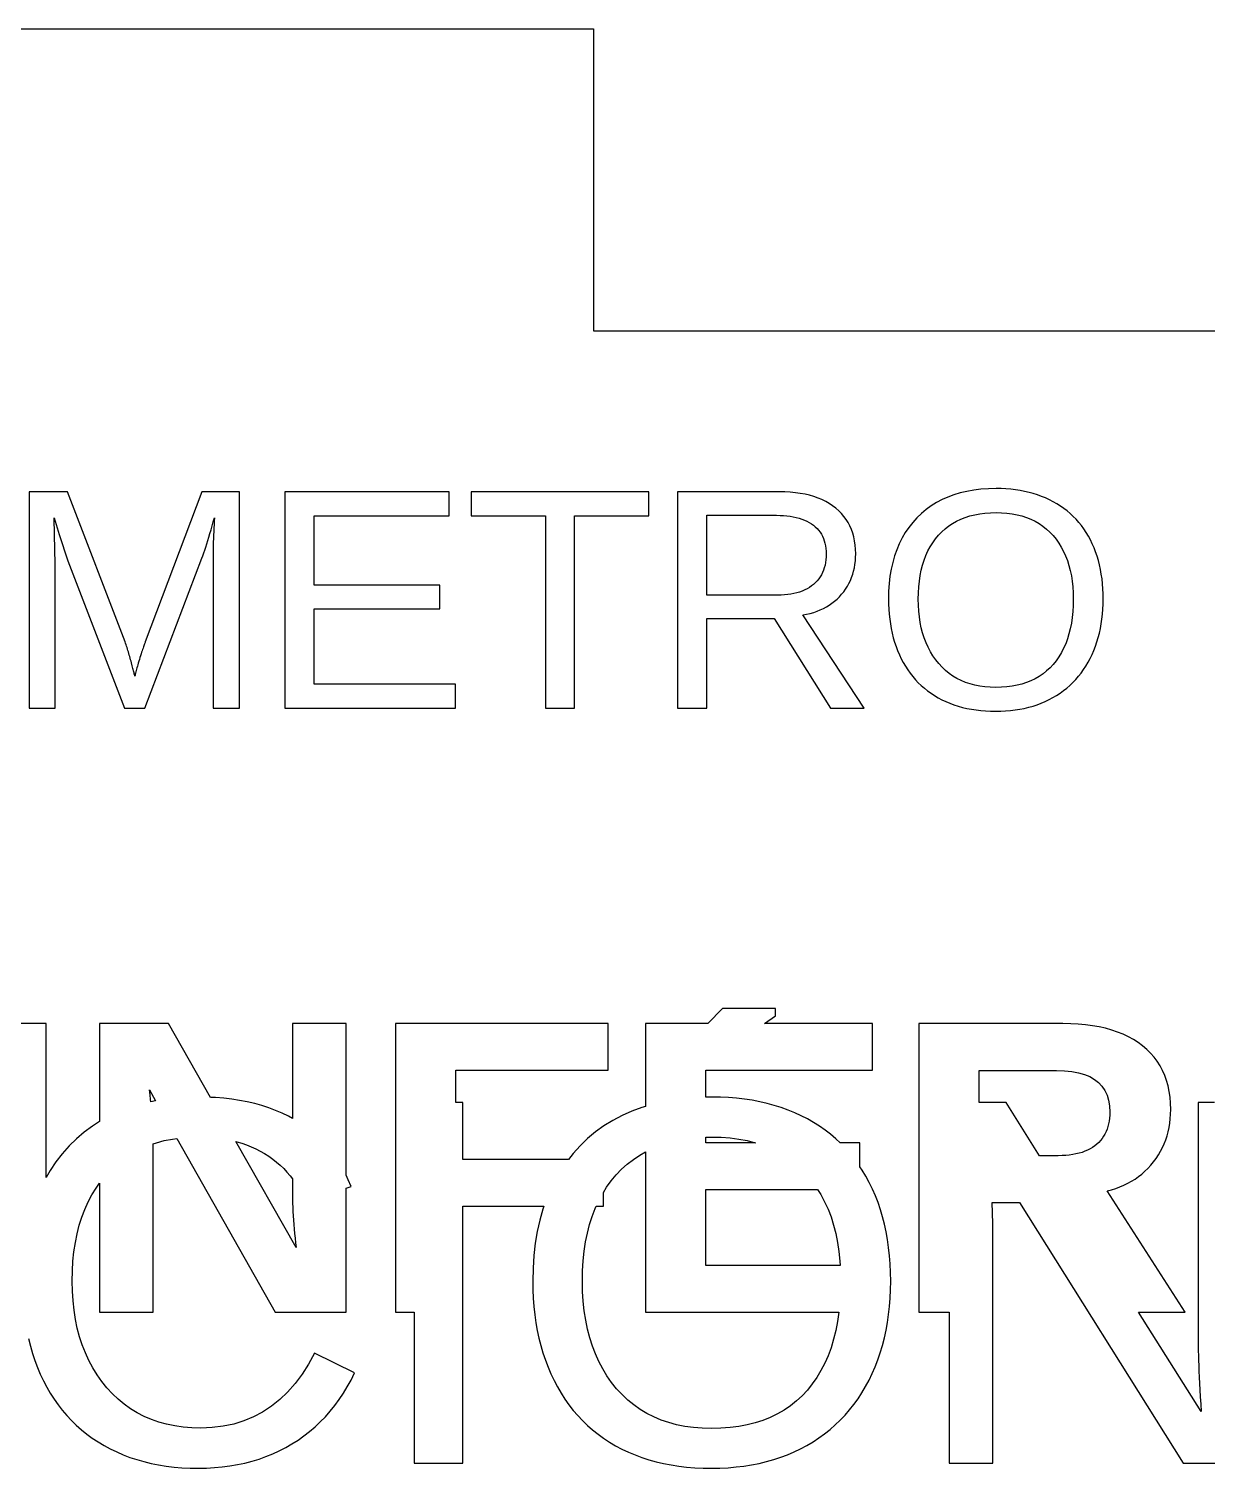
# Model space of a CAD drawing. Header units: metres. Extents: x -140 to 140, y -90 to 90.
# Drawn here: x 62.52 to 78.13, y -70.07 to -51 of the extents above; entities that cross this region are included whole.
import ezdxf

# ---------------------------------------------------------------- set-up
doc = ezdxf.new("R2010")
doc.units = ezdxf.units.M

msp = doc.modelspace()

# ---------------------------------------------------------------- linework, layer by layer
for p, q in [((41, -51), (70, -51)), ((70, -51), (70, -55)), ((70, -55), (80, -55)), ((63.0364, -57.1336), (62.5258, -57.1336)), ((62.5258, -57.1336), (62.5258, -60)), ((63.7993, -59.1212), (63.0364, -57.1336)), ((64.8145, -57.1336), (64.0659, -59.1212)), ((65.3129, -57.1336), (64.8145, -57.1336)), ((65.3129, -60), (65.3129, -57.1336)), ((68.0901, -57.1336), (65.9154, -57.1336)), ((65.9154, -57.1336), (65.9154, -60)), ((68.0901, -57.4509), (68.0901, -57.1336)), ((70.737, -57.1336), (68.3811, -57.1336)), ((68.3811, -57.1336), (68.3811, -57.4509)), ((70.737, -57.4509), (70.737, -57.1336)), ((72.4637, -57.1336), (71.1149, -57.1336)), ((71.1149, -57.1336), (71.1149, -60)), ((72.5368, -57.1349), (72.4637, -57.1336)), ((72.6074, -57.1387), (72.5368, -57.1349)), ((72.6754, -57.1451), (72.6074, -57.1387)), ((72.7407, -57.1541), (72.6754, -57.1451)), ((72.8035, -57.1656), (72.7407, -57.1541)), ((72.8636, -57.1797), (72.8035, -57.1656)), ((72.9211, -57.1964), (72.8636, -57.1797)), ((72.976, -57.2156), (72.9211, -57.1964)), ((74.6955, -57.2032), (74.6184, -57.2376)), ((74.7761, -57.1734), (74.6955, -57.2032)), ((74.8602, -57.1482), (74.7761, -57.1734)), ((74.9478, -57.1275), (74.8602, -57.1482)), ((75.0389, -57.1115), (74.9478, -57.1275)), ((75.1334, -57.1), (75.0389, -57.1115)), ((75.2315, -57.0931), (75.1334, -57.1)), ((75.333, -57.0909), (75.2315, -57.0931)), ((75.3996, -57.0919), (75.333, -57.0909)), ((75.4648, -57.095), (75.3996, -57.0919)), ((75.5287, -57.1001), (75.4648, -57.095)), ((75.5912, -57.1073), (75.5287, -57.1001)), ((75.6523, -57.1166), (75.5912, -57.1073)), ((75.712, -57.1279), (75.6523, -57.1166)), ((75.7704, -57.1413), (75.712, -57.1279)), ((75.8274, -57.1567), (75.7704, -57.1413)), ((75.883, -57.1742), (75.8274, -57.1567)), ((75.9373, -57.1938), (75.883, -57.1742)), ((75.9902, -57.2154), (75.9373, -57.1938)), ((73.0283, -57.2374), (72.976, -57.2156)), ((73.0779, -57.2618), (73.0283, -57.2374)), ((73.125, -57.2887), (73.0779, -57.2618)), ((73.1694, -57.3182), (73.125, -57.2887)), ((73.2113, -57.3502), (73.1694, -57.3182)), ((73.2503, -57.3846), (73.2113, -57.3502)), ((73.2861, -57.4209), (73.2503, -57.3846)), ((74.4081, -57.3683), (74.3449, -57.4211)), ((74.4747, -57.3202), (74.4081, -57.3683)), ((74.5448, -57.2766), (74.4747, -57.3202)), ((74.6184, -57.2376), (74.5448, -57.2766)), ((76.0417, -57.2391), (75.9902, -57.2154)), ((76.0918, -57.2648), (76.0417, -57.2391)), ((76.1404, -57.2925), (76.0918, -57.2648)), ((76.1871, -57.322), (76.1404, -57.2925)), ((76.2321, -57.3535), (76.1871, -57.322)), ((76.2753, -57.3867), (76.2321, -57.3535)), ((76.3167, -57.4219), (76.2753, -57.3867)), ((62.8635, -57.7032), (62.8574, -57.4774)), ((62.8574, -57.4774), (62.9246, -57.7012)), ((64.9511, -57.5857), (64.9661, -57.5325)), ((64.9661, -57.5325), (64.9813, -57.4774)), ((64.9761, -57.5681), (64.9738, -57.6139)), ((64.9786, -57.5226), (64.9761, -57.5681)), ((64.9813, -57.4774), (64.9786, -57.5226)), ((66.3039, -58.3705), (66.3039, -57.4509)), ((66.3039, -57.4509), (68.0901, -57.4509)), ((68.3811, -57.4509), (69.3658, -57.4509)), ((69.3658, -57.4509), (69.3658, -60)), ((69.7523, -57.4509), (70.737, -57.4509)), ((69.7523, -60), (69.7523, -57.4509)), ((71.5034, -58.5027), (71.5034, -57.4448)), ((71.5034, -57.4448), (72.425, -57.4448)), ((72.425, -57.4448), (72.4733, -57.4456)), ((72.4733, -57.4456), (72.5197, -57.4479)), ((72.5197, -57.4479), (72.5645, -57.4518)), ((72.5645, -57.4518), (72.6074, -57.4572)), ((72.6074, -57.4572), (72.6486, -57.4642)), ((72.6486, -57.4642), (72.688, -57.4728)), ((72.688, -57.4728), (72.7256, -57.4829)), ((72.7256, -57.4829), (72.7615, -57.4945)), ((72.7615, -57.4945), (72.7956, -57.5077)), ((72.7956, -57.5077), (72.8279, -57.5225)), ((72.8279, -57.5225), (72.8585, -57.5388)), ((72.8585, -57.5388), (72.8872, -57.5566)), ((72.8872, -57.5566), (72.9143, -57.576)), ((72.9143, -57.576), (72.9394, -57.5969)), ((73.3188, -57.4593), (73.2861, -57.4209)), ((73.3485, -57.4996), (73.3188, -57.4593)), ((73.375, -57.542), (73.3485, -57.4996)), ((73.3984, -57.5864), (73.375, -57.542)), ((74.2296, -57.5398), (74.1784, -57.6048)), ((74.2853, -57.4784), (74.2296, -57.5398)), ((74.3449, -57.4211), (74.2853, -57.4784)), ((74.708, -57.5864), (74.7586, -57.5525)), ((74.7586, -57.5525), (74.8118, -57.5222)), ((74.8118, -57.5222), (74.8677, -57.4955)), ((74.8677, -57.4955), (74.9262, -57.4724)), ((74.9262, -57.4724), (74.9874, -57.4528)), ((74.9874, -57.4528), (75.0512, -57.4367)), ((75.0512, -57.4367), (75.1177, -57.4243)), ((75.1177, -57.4243), (75.1868, -57.4153)), ((75.1868, -57.4153), (75.2586, -57.41)), ((75.2586, -57.41), (75.333, -57.4082)), ((75.333, -57.4082), (75.4068, -57.41)), ((75.4068, -57.41), (75.478, -57.4154)), ((75.478, -57.4154), (75.5466, -57.4245)), ((75.5466, -57.4245), (75.6126, -57.4371)), ((75.6126, -57.4371), (75.6759, -57.4534)), ((75.6759, -57.4534), (75.7367, -57.4732)), ((75.7367, -57.4732), (75.7948, -57.4967)), ((75.7948, -57.4967), (75.8503, -57.5238)), ((75.8503, -57.5238), (75.9033, -57.5545)), ((75.9033, -57.5545), (75.9536, -57.5888)), ((76.3562, -57.4589), (76.3167, -57.4219)), ((76.394, -57.4978), (76.3562, -57.4589)), ((76.43, -57.5386), (76.394, -57.4978)), ((76.4642, -57.5812), (76.43, -57.5386)), ((76.4966, -57.6257), (76.4642, -57.5812)), ((62.8717, -58.0877), (62.8635, -57.7032)), ((62.9246, -57.7012), (63.0385, -58.047)), ((64.8936, -57.7797), (64.9076, -57.734)), ((64.9076, -57.734), (64.9219, -57.6864)), ((64.9219, -57.6864), (64.9364, -57.637)), ((64.9364, -57.637), (64.9511, -57.5857)), ((64.9683, -57.753), (64.9669, -57.7999)), ((64.9699, -57.7063), (64.9683, -57.753)), ((64.9718, -57.66), (64.9699, -57.7063)), ((64.9738, -57.6139), (64.9718, -57.66)), ((72.9394, -57.5969), (72.9625, -57.6192)), ((72.9625, -57.6192), (72.9836, -57.6429)), ((72.9836, -57.6429), (73.0027, -57.6681)), ((73.0027, -57.6681), (73.0198, -57.6946)), ((73.0198, -57.6946), (73.0349, -57.7225)), ((73.0349, -57.7225), (73.048, -57.7519)), ((73.048, -57.7519), (73.059, -57.7826)), ((73.4186, -57.6328), (73.3984, -57.5864)), ((73.4358, -57.6812), (73.4186, -57.6328)), ((73.4498, -57.7316), (73.4358, -57.6812)), ((73.4607, -57.7841), (73.4498, -57.7316)), ((74.0893, -57.7453), (74.0515, -57.8209)), ((74.1316, -57.6733), (74.0893, -57.7453)), ((74.1784, -57.6048), (74.1316, -57.6733)), ((74.4958, -57.8077), (74.5324, -57.757)), ((74.5324, -57.757), (74.5721, -57.7093)), ((74.5721, -57.7093), (74.6148, -57.6648)), ((74.6148, -57.6648), (74.66, -57.6238)), ((74.66, -57.6238), (74.708, -57.5864)), ((75.9536, -57.5888), (76.0012, -57.6267)), ((76.0012, -57.6267), (76.0463, -57.6682)), ((76.0463, -57.6682), (76.0888, -57.7134)), ((76.0888, -57.7134), (76.1283, -57.7617)), ((76.1283, -57.7617), (76.1647, -57.8127)), ((76.5273, -57.672), (76.4966, -57.6257)), ((76.5561, -57.7203), (76.5273, -57.672)), ((76.5831, -57.7704), (76.5561, -57.7203)), ((76.6082, -57.8221), (76.5831, -57.7704)), ((64.8272, -57.98), (64.84, -57.9437)), ((64.84, -57.9437), (64.853, -57.9055)), ((64.853, -57.9055), (64.8663, -57.8655)), ((64.8663, -57.8655), (64.8799, -57.8235)), ((64.8799, -57.8235), (64.8936, -57.7797)), ((64.964, -57.9425), (64.9634, -57.9906)), ((64.9647, -57.8947), (64.964, -57.9425)), ((64.9657, -57.8472), (64.9647, -57.8947)), ((64.9669, -57.7999), (64.9657, -57.8472)), ((73.059, -57.7826), (73.0681, -57.8148)), ((73.0681, -57.8148), (73.0751, -57.8483)), ((73.0751, -57.8483), (73.0801, -57.8833)), ((73.0801, -57.8833), (73.0831, -57.9197)), ((73.0831, -57.9197), (73.0842, -57.9575)), ((73.0842, -57.9575), (73.0832, -57.9966)), ((73.4685, -57.8385), (73.4607, -57.7841)), ((73.4732, -57.895), (73.4685, -57.8385)), ((73.4747, -57.9534), (73.4732, -57.895)), ((73.4736, -58.002), (73.4747, -57.9534)), ((74.0181, -57.9001), (73.9891, -57.9828)), ((74.0515, -57.8209), (74.0181, -57.9001)), ((74.4053, -57.9767), (74.4323, -57.9175)), ((74.4323, -57.9175), (74.4625, -57.8611)), ((74.4625, -57.8611), (74.4958, -57.8077)), ((76.1647, -57.8127), (76.198, -57.8665)), ((76.198, -57.8665), (76.2281, -57.9229)), ((76.2281, -57.9229), (76.255, -57.9821)), ((76.6314, -57.8752), (76.6082, -57.8221)), ((76.6525, -57.9298), (76.6314, -57.8752)), ((76.6716, -57.9858), (76.6525, -57.9298)), ((62.8717, -60), (62.8717, -58.0877)), ((63.0385, -58.047), (63.7892, -60)), ((64.0618, -60), (64.8146, -58.0145)), ((64.8146, -58.0145), (64.8272, -57.98)), ((64.9631, -58.039), (64.963, -58.0877)), ((64.963, -58.0877), (64.963, -60)), ((64.9634, -57.9906), (64.9631, -58.039)), ((73.0593, -58.1392), (73.0484, -58.1715)), ((73.0683, -58.1056), (73.0593, -58.1392)), ((73.0752, -58.0706), (73.0683, -58.1056)), ((73.0802, -58.0343), (73.0752, -58.0706)), ((73.0832, -57.9966), (73.0802, -58.0343)), ((73.4472, -58.1841), (73.4571, -58.1404)), ((73.4571, -58.1404), (73.4648, -58.0954)), ((73.4648, -58.0954), (73.4703, -58.0493)), ((73.4703, -58.0493), (73.4736, -58.002)), ((73.9646, -58.069), (73.9446, -58.1588)), ((73.9891, -57.9828), (73.9646, -58.069)), ((74.3433, -58.1715), (74.3608, -58.1037)), ((74.3608, -58.1037), (74.3815, -58.0388)), ((74.3815, -58.0388), (74.4053, -57.9767)), ((76.255, -57.9821), (76.2787, -58.044)), ((76.2787, -58.044), (76.2993, -58.1087)), ((76.2993, -58.1087), (76.3167, -58.176)), ((76.6887, -58.0432), (76.6716, -57.9858)), ((76.7038, -58.102), (76.6887, -58.0432)), ((76.7168, -58.1622), (76.7038, -58.102)), ((72.9411, -58.3365), (72.9163, -58.3593)), ((72.964, -58.3124), (72.9411, -58.3365)), ((72.9848, -58.287), (72.964, -58.3124)), ((73.0037, -58.2601), (72.9848, -58.287)), ((73.0206, -58.2319), (73.0037, -58.2601)), ((73.0355, -58.2024), (73.0206, -58.2319)), ((73.0484, -58.1715), (73.0355, -58.2024)), ((73.3646, -58.3846), (73.3855, -58.3469)), ((73.3855, -58.3469), (73.4043, -58.308)), ((73.4043, -58.308), (73.4208, -58.2679)), ((73.4208, -58.2679), (73.4351, -58.2266)), ((73.4351, -58.2266), (73.4472, -58.1841)), ((73.929, -58.2522), (73.9178, -58.3491)), ((73.9446, -58.1588), (73.929, -58.2522)), ((74.31, -58.3922), (74.3179, -58.3158)), ((74.3179, -58.3158), (74.329, -58.2422)), ((74.329, -58.2422), (74.3433, -58.1715)), ((76.3167, -58.176), (76.331, -58.2461)), ((76.331, -58.2461), (76.342, -58.3189)), ((76.342, -58.3189), (76.3499, -58.3944)), ((76.7279, -58.2239), (76.7168, -58.1622)), ((76.7369, -58.287), (76.7279, -58.2239)), ((76.744, -58.3515), (76.7369, -58.287)), ((67.968, -58.3705), (66.3039, -58.3705)), ((67.968, -58.6838), (67.968, -58.3705)), ((72.4413, -58.5027), (71.5034, -58.5027)), ((72.4877, -58.5019), (72.4413, -58.5027)), ((72.5325, -58.4993), (72.4877, -58.5019)), ((72.5756, -58.4951), (72.5325, -58.4993)), ((72.6171, -58.4891), (72.5756, -58.4951)), ((72.657, -58.4815), (72.6171, -58.4891)), ((72.6952, -58.4722), (72.657, -58.4815)), ((72.7317, -58.4611), (72.6952, -58.4722)), ((72.7666, -58.4484), (72.7317, -58.4611)), ((72.7998, -58.434), (72.7666, -58.4484)), ((72.8314, -58.4178), (72.7998, -58.434)), ((72.8614, -58.4), (72.8314, -58.4178)), ((72.8896, -58.3805), (72.8614, -58.4)), ((72.9163, -58.3593), (72.8896, -58.3805)), ((73.228, -58.5537), (73.2591, -58.523)), ((73.2591, -58.523), (73.2886, -58.4905)), ((73.2886, -58.4905), (73.3161, -58.4564)), ((73.3161, -58.4564), (73.3415, -58.4211)), ((73.3415, -58.4211), (73.3646, -58.3846)), ((73.9112, -58.4496), (73.909, -58.5536)), ((73.9178, -58.3491), (73.9112, -58.4496)), ((74.3036, -58.5536), (74.3052, -58.4714)), ((74.3052, -58.4714), (74.31, -58.3922)), ((76.3499, -58.3944), (76.3547, -58.4726)), ((76.3547, -58.4726), (76.3563, -58.5536)), ((76.749, -58.4174), (76.744, -58.3515)), ((76.752, -58.4848), (76.749, -58.4174)), ((76.753, -58.5536), (76.752, -58.4848)), ((66.3039, -59.6826), (66.3039, -58.6838)), ((66.3039, -58.6838), (67.968, -58.6838)), ((72.9186, -58.7303), (72.9631, -58.7149)), ((72.9631, -58.7149), (73.006, -58.6976)), ((73.006, -58.6976), (73.0471, -58.6783)), ((73.0471, -58.6783), (73.0867, -58.6572)), ((73.0867, -58.6572), (73.1245, -58.6342)), ((73.1245, -58.6342), (73.1607, -58.6092)), ((73.1607, -58.6092), (73.1952, -58.5824)), ((73.1952, -58.5824), (73.228, -58.5537)), ((73.909, -58.5536), (73.9099, -58.6224)), ((73.9099, -58.6224), (73.9129, -58.6898)), ((73.9129, -58.6898), (73.9179, -58.756)), ((74.3052, -58.6352), (74.3036, -58.5536)), ((74.31, -58.7142), (74.3052, -58.6352)), ((74.3181, -58.7905), (74.31, -58.7142)), ((76.35, -58.7197), (76.3421, -58.7983)), ((76.3547, -58.6381), (76.35, -58.7197)), ((76.3563, -58.5536), (76.3547, -58.6381)), ((76.7439, -58.7551), (76.7489, -58.6893)), ((76.7489, -58.6893), (76.752, -58.6221)), ((76.752, -58.6221), (76.753, -58.5536)), ((71.5034, -58.8099), (72.3965, -58.8099)), ((71.5034, -60), (71.5034, -58.8099)), ((72.3965, -58.8099), (73.1411, -60)), ((72.7749, -58.7652), (72.8245, -58.7554)), ((73.5887, -60), (72.7749, -58.7652)), ((72.8245, -58.7554), (72.8724, -58.7438)), ((72.8724, -58.7438), (72.9186, -58.7303)), ((73.9179, -58.756), (73.9249, -58.8208)), ((73.9249, -58.8208), (73.9339, -58.8843)), ((73.9339, -58.8843), (73.9449, -58.9464)), ((74.3293, -58.8642), (74.3181, -58.7905)), ((74.3438, -58.9353), (74.3293, -58.8642)), ((76.3311, -58.8739), (76.317, -58.9465)), ((76.3421, -58.7983), (76.3311, -58.8739)), ((76.7164, -58.9447), (76.7276, -58.8829)), ((76.7276, -58.8829), (76.7367, -58.8196)), ((76.7367, -58.8196), (76.7439, -58.7551)), ((73.9449, -58.9464), (73.9579, -59.0072)), ((73.9579, -59.0072), (73.9729, -59.0667)), ((73.9729, -59.0667), (73.9899, -59.1248)), ((74.3615, -59.0038), (74.3438, -58.9353)), ((74.3823, -59.0696), (74.3615, -59.0038)), ((74.4064, -59.1327), (74.3823, -59.0696)), ((76.2793, -59.0826), (76.2557, -59.1462)), ((76.2997, -59.016), (76.2793, -59.0826)), ((76.317, -58.9465), (76.2997, -59.016)), ((76.6706, -59.1225), (76.6879, -59.0645)), ((76.6879, -59.0645), (76.7032, -59.0053)), ((76.7032, -59.0053), (76.7164, -58.9447)), ((63.8056, -59.1397), (63.7993, -59.1212)), ((63.8118, -59.1585), (63.8056, -59.1397)), ((63.8179, -59.1775), (63.8118, -59.1585)), ((63.8241, -59.1967), (63.8179, -59.1775)), ((63.8302, -59.216), (63.8241, -59.1967)), ((63.8362, -59.2356), (63.8302, -59.216)), ((63.8423, -59.2554), (63.8362, -59.2356)), ((63.8483, -59.2754), (63.8423, -59.2554)), ((63.8542, -59.2957), (63.8483, -59.2754)), ((63.8601, -59.3161), (63.8542, -59.2957)), ((64.0108, -59.2816), (64.0034, -59.3049)), ((64.0178, -59.2597), (64.0108, -59.2816)), ((64.0244, -59.2393), (64.0178, -59.2597)), ((64.0306, -59.2204), (64.0244, -59.2393)), ((64.0364, -59.2029), (64.0306, -59.2204)), ((64.0418, -59.1868), (64.0364, -59.2029)), ((64.0468, -59.1722), (64.0418, -59.1868)), ((64.0514, -59.1591), (64.0468, -59.1722)), ((64.0556, -59.1474), (64.0514, -59.1591)), ((64.0594, -59.1372), (64.0556, -59.1474)), ((64.0628, -59.1285), (64.0594, -59.1372)), ((64.0659, -59.1212), (64.0628, -59.1285)), ((73.9899, -59.1248), (74.0089, -59.1816)), ((74.0089, -59.1816), (74.0298, -59.237)), ((74.0298, -59.237), (74.0528, -59.2912)), ((74.0528, -59.2912), (74.0778, -59.3439)), ((74.4338, -59.1933), (74.4064, -59.1327)), ((74.4643, -59.2512), (74.4338, -59.1933)), ((74.498, -59.3064), (74.4643, -59.2512)), ((76.1992, -59.2644), (76.1662, -59.319)), ((76.229, -59.2068), (76.1992, -59.2644)), ((76.2557, -59.1462), (76.229, -59.2068)), ((76.5811, -59.3409), (76.6065, -59.2883)), ((76.6065, -59.2883), (76.6299, -59.2343)), ((76.6299, -59.2343), (76.6513, -59.179)), ((76.6513, -59.179), (76.6706, -59.1225)), ((63.866, -59.3367), (63.8601, -59.3161)), ((63.8718, -59.3575), (63.866, -59.3367)), ((63.8776, -59.3785), (63.8718, -59.3575)), ((63.8833, -59.3992), (63.8776, -59.3785)), ((63.8937, -59.4378), (63.8833, -59.3992)), ((63.8984, -59.4558), (63.8937, -59.4378)), ((63.9028, -59.4729), (63.8984, -59.4558)), ((63.907, -59.489), (63.9028, -59.4729)), ((63.9108, -59.5043), (63.907, -59.489)), ((63.9501, -59.4837), (63.9453, -59.5018)), ((63.9554, -59.4647), (63.9501, -59.4837)), ((63.961, -59.4447), (63.9554, -59.4647)), ((63.9671, -59.4237), (63.961, -59.4447)), ((63.9736, -59.4017), (63.9671, -59.4237)), ((63.9805, -59.3787), (63.9736, -59.4017)), ((63.9879, -59.3547), (63.9805, -59.3787)), ((63.9957, -59.3297), (63.9879, -59.3547)), ((64.0034, -59.3049), (63.9957, -59.3297)), ((74.0778, -59.3439), (74.1047, -59.3951)), ((74.1047, -59.3951), (74.1333, -59.4444)), ((74.1333, -59.4444), (74.1638, -59.4918)), ((74.535, -59.3591), (74.498, -59.3064)), ((74.5752, -59.409), (74.535, -59.3591)), ((74.6182, -59.4558), (74.5752, -59.409)), ((74.6637, -59.4989), (74.6182, -59.4558)), ((76.0486, -59.4645), (76.0036, -59.5062)), ((76.0908, -59.4192), (76.0486, -59.4645)), ((76.1301, -59.3706), (76.0908, -59.4192)), ((76.1662, -59.319), (76.1301, -59.3706)), ((76.4611, -59.5339), (76.4938, -59.4884)), ((76.4938, -59.4884), (76.5246, -59.4411)), ((76.5246, -59.4411), (76.5537, -59.3919)), ((76.5537, -59.3919), (76.5811, -59.3409)), ((63.9143, -59.5186), (63.9108, -59.5043)), ((63.9176, -59.5321), (63.9143, -59.5186)), ((63.9205, -59.5446), (63.9176, -59.5321)), ((63.9231, -59.5563), (63.9205, -59.5446)), ((63.9255, -59.567), (63.9231, -59.5563)), ((63.9275, -59.5769), (63.9255, -59.567)), ((63.9302, -59.5638), (63.9275, -59.5769)), ((63.9333, -59.5498), (63.9302, -59.5638)), ((63.9369, -59.5348), (63.9333, -59.5498)), ((63.9409, -59.5188), (63.9369, -59.5348)), ((63.9453, -59.5018), (63.9409, -59.5188)), ((74.1638, -59.4918), (74.196, -59.5372)), ((74.196, -59.5372), (74.2301, -59.5809)), ((74.2301, -59.5809), (74.2659, -59.6226)), ((74.2659, -59.6226), (74.3036, -59.6624)), ((74.3036, -59.6624), (74.343, -59.7003)), ((74.7117, -59.5382), (74.6637, -59.4989)), ((74.7623, -59.5737), (74.7117, -59.5382)), ((74.8152, -59.6056), (74.7623, -59.5737)), ((74.8707, -59.6336), (74.8152, -59.6056)), ((74.9287, -59.658), (74.8707, -59.6336)), ((74.9892, -59.6786), (74.9287, -59.658)), ((75.0522, -59.6954), (74.9892, -59.6786)), ((75.6766, -59.6801), (75.6125, -59.6964)), ((75.7379, -59.6601), (75.6766, -59.6801)), ((75.7965, -59.6366), (75.7379, -59.6601)), ((75.8524, -59.6094), (75.7965, -59.6366)), ((75.9056, -59.5786), (75.8524, -59.6094)), ((75.956, -59.5442), (75.9056, -59.5786)), ((76.0036, -59.5062), (75.956, -59.5442)), ((76.3129, -59.6972), (76.3526, -59.6591)), ((76.3526, -59.6591), (76.3905, -59.6192)), ((76.3905, -59.6192), (76.4267, -59.5775)), ((76.4267, -59.5775), (76.4611, -59.5339)), ((68.1735, -59.6826), (66.3039, -59.6826)), ((68.1735, -60), (68.1735, -59.6826)), ((74.343, -59.7003), (74.3842, -59.7364)), ((74.3842, -59.7364), (74.4272, -59.7705)), ((74.4272, -59.7705), (74.4721, -59.8028)), ((74.4721, -59.8028), (74.5187, -59.8332)), ((74.5187, -59.8332), (74.567, -59.8617)), ((74.567, -59.8617), (74.6171, -59.8882)), ((75.1176, -59.7085), (75.0522, -59.6954)), ((75.1856, -59.7179), (75.1176, -59.7085)), ((75.256, -59.7235), (75.1856, -59.7179)), ((75.3289, -59.7254), (75.256, -59.7235)), ((75.4039, -59.7235), (75.3289, -59.7254)), ((75.4762, -59.7181), (75.4039, -59.7235)), ((75.5457, -59.7091), (75.4762, -59.7181)), ((75.6125, -59.6964), (75.5457, -59.7091)), ((76.0376, -59.8864), (76.0878, -59.8596)), ((76.0878, -59.8596), (76.1363, -59.8309)), ((76.1363, -59.8309), (76.1831, -59.8002)), ((76.1831, -59.8002), (76.2281, -59.7677)), ((76.2281, -59.7677), (76.2714, -59.7334)), ((76.2714, -59.7334), (76.3129, -59.6972)), ((62.5258, -60), (62.8717, -60)), ((63.7892, -60), (64.0618, -60)), ((64.963, -60), (65.3129, -60)), ((65.9154, -60), (68.1735, -60)), ((69.3658, -60), (69.7523, -60)), ((71.1149, -60), (71.5034, -60)), ((73.1411, -60), (73.5887, -60)), ((74.6171, -59.8882), (74.6685, -59.9125)), ((74.6685, -59.9125), (74.7214, -59.9348)), ((74.7214, -59.9348), (74.7757, -59.9549)), ((74.7757, -59.9549), (74.8314, -59.9729)), ((74.8314, -59.9729), (74.8886, -59.9888)), ((74.8886, -59.9888), (74.9472, -60.0025)), ((74.9472, -60.0025), (75.0073, -60.0142)), ((75.0073, -60.0142), (75.0687, -60.0237)), ((75.0687, -60.0237), (75.1316, -60.0311)), ((75.1316, -60.0311), (75.196, -60.0364)), ((75.196, -60.0364), (75.2617, -60.0396)), ((75.2617, -60.0396), (75.3289, -60.0407)), ((75.3289, -60.0407), (75.3955, -60.0396)), ((75.3955, -60.0396), (75.4608, -60.0364)), ((75.4608, -60.0364), (75.5246, -60.031)), ((75.5246, -60.031), (75.5871, -60.0235)), ((75.5871, -60.0235), (75.6482, -60.0139)), ((75.6482, -60.0139), (75.708, -60.0021)), ((75.708, -60.0021), (75.7664, -59.9882)), ((75.7664, -59.9882), (75.8233, -59.9721)), ((75.8233, -59.9721), (75.879, -59.9539)), ((75.879, -59.9539), (75.9332, -59.9336)), ((75.9332, -59.9336), (75.9861, -59.9111)), ((75.9861, -59.9111), (76.0376, -59.8864)), ((71.7105, -63.9783), (71.5186, -64.1781)), ((72.4124, -63.9783), (71.7105, -63.9783)), ((72.4124, -64.0766), (72.4124, -63.9783)), ((62.7525, -64.1781), (61.9523, -64.1781)), ((62.7525, -66.2156), (62.7525, -64.1781)), ((64.3738, -64.1781), (63.4596, -64.1781)), ((63.4596, -64.1781), (63.4596, -65.4759)), ((64.9303, -65.1554), (64.3738, -64.1781)), ((66.7255, -64.1781), (66.0148, -64.1781)), ((66.0148, -64.1781), (66.0148, -65.4355)), ((66.7255, -66.1862), (66.7255, -64.1781)), ((70.196, -64.1781), (67.3776, -64.1781)), ((67.3776, -64.1781), (67.3776, -68)), ((70.196, -64.7965), (70.196, -64.1781)), ((71.5186, -64.1781), (70.6917, -64.1781)), ((70.6917, -64.1781), (70.6917, -65.2745)), ((72.2674, -64.1781), (72.4124, -64.0766)), ((73.6971, -64.1781), (72.2674, -64.1781)), ((73.6971, -64.7965), (73.6971, -64.1781)), ((76.2199, -64.1781), (74.3103, -64.1781)), ((74.3103, -64.1781), (74.3103, -68)), ((76.3233, -64.1798), (76.2199, -64.1781)), ((76.4229, -64.1851), (76.3233, -64.1798)), ((76.5188, -64.1938), (76.4229, -64.1851)), ((76.6111, -64.2059), (76.5188, -64.1938)), ((76.6996, -64.2216), (76.6111, -64.2059)), ((76.7845, -64.2408), (76.6996, -64.2216)), ((76.8656, -64.2634), (76.7845, -64.2408)), ((76.9431, -64.2896), (76.8656, -64.2634)), ((77.0169, -64.3192), (76.9431, -64.2896)), ((77.087, -64.3522), (77.0169, -64.3192)), ((77.1534, -64.3888), (77.087, -64.3522)), ((77.2161, -64.4289), (77.1534, -64.3888)), ((77.2751, -64.4724), (77.2161, -64.4289)), ((77.3301, -64.5192), (77.2751, -64.4724)), ((77.3807, -64.569), (77.3301, -64.5192)), ((77.4268, -64.6219), (77.3807, -64.569)), ((77.4686, -64.6778), (77.4268, -64.6219)), ((68.1778, -65.2226), (68.1778, -64.7965)), ((68.1778, -64.7965), (70.196, -64.7965)), ((71.4919, -65.1532), (71.4919, -64.7965)), ((71.4919, -64.7965), (73.6971, -64.7965)), ((75.1105, -65.2226), (75.1105, -64.7992)), ((75.1105, -64.7992), (76.1359, -64.7992)), ((76.1359, -64.7992), (76.2402, -64.8025)), ((76.2402, -64.8025), (76.3362, -64.8123)), ((76.3362, -64.8123), (76.4238, -64.8286)), ((76.4238, -64.8286), (76.5031, -64.8514)), ((77.506, -64.7367), (77.4686, -64.6778)), ((77.539, -64.7987), (77.506, -64.7367)), ((77.5676, -64.8636), (77.539, -64.7987)), ((76.5031, -64.8514), (76.574, -64.8807)), ((76.574, -64.8807), (76.6366, -64.9165)), ((76.6366, -64.9165), (76.6909, -64.9589)), ((76.6909, -64.9589), (76.7368, -65.0078)), ((76.7368, -65.0078), (76.7743, -65.0632)), ((77.5918, -64.9317), (77.5676, -64.8636)), ((77.6116, -65.0027), (77.5918, -64.9317)), ((77.627, -65.0768), (77.6116, -65.0027)), ((64.1287, -65.1219), (64.1215, -65.0569)), ((64.1215, -65.0569), (64.2031, -65.2012)), ((64.1354, -65.1848), (64.1287, -65.1219)), ((64.1382, -65.213), (64.1354, -65.1848)), ((64.2031, -65.2012), (64.1391, -65.2127)), ((64.9949, -65.1585), (64.9303, -65.1554)), ((65.1048, -65.1673), (64.9949, -65.1585)), ((65.2118, -65.1797), (65.1048, -65.1673)), ((65.3158, -65.1956), (65.2118, -65.1797)), ((65.4168, -65.215), (65.3158, -65.1956)), ((71.5715, -65.1514), (71.4919, -65.1532)), ((71.6825, -65.1531), (71.5715, -65.1514)), ((71.7912, -65.1583), (71.6825, -65.1531)), ((71.8977, -65.1668), (71.7912, -65.1583)), ((72.0018, -65.1788), (71.8977, -65.1668)), ((72.1037, -65.1943), (72.0018, -65.1788)), ((72.2032, -65.2132), (72.1037, -65.1943)), ((76.7743, -65.0632), (76.8035, -65.1251)), ((76.8035, -65.1251), (76.8244, -65.1935)), ((76.8244, -65.1935), (76.8369, -65.2684)), ((77.6379, -65.154), (77.627, -65.0768)), ((77.6445, -65.2341), (77.6379, -65.154)), ((64.1391, -65.2127), (64.1382, -65.213)), ((65.5149, -65.2379), (65.4168, -65.215)), ((65.61, -65.2644), (65.5149, -65.2379)), ((65.7021, -65.2944), (65.61, -65.2644)), ((65.7913, -65.328), (65.7021, -65.2944)), ((65.8775, -65.3651), (65.7913, -65.328)), ((65.9607, -65.4057), (65.8775, -65.3651)), ((68.2734, -65.2226), (68.1778, -65.2226)), ((68.2734, -65.9792), (68.2734, -65.2226)), ((70.3805, -65.396), (70.2579, -65.461)), ((70.509, -65.3387), (70.3805, -65.396)), ((70.6434, -65.289), (70.509, -65.3387)), ((70.6917, -65.2745), (70.6434, -65.289)), ((72.3005, -65.2355), (72.2032, -65.2132)), ((72.3955, -65.2612), (72.3005, -65.2355)), ((72.4882, -65.2904), (72.3955, -65.2612)), ((72.5786, -65.323), (72.4882, -65.2904)), ((72.6667, -65.359), (72.5786, -65.323)), ((72.7526, -65.3984), (72.6667, -65.359)), ((72.8362, -65.4413), (72.7526, -65.3984)), ((75.4665, -65.2226), (75.1105, -65.2226)), ((75.9112, -65.9276), (75.4665, -65.2226)), ((76.8369, -65.2684), (76.8411, -65.3499)), ((76.8401, -65.3913), (76.837, -65.4313)), ((76.8411, -65.3499), (76.8401, -65.3913)), ((77.6413, -65.4383), (77.6454, -65.3784)), ((77.6467, -65.3173), (77.6445, -65.2341)), ((77.6454, -65.3784), (77.6467, -65.3173)), ((78.2283, -65.2226), (78.0095, -65.2226)), ((78.0095, -65.2226), (78.0095, -68.3556)), ((63.3673, -65.5346), (63.2583, -65.6151)), ((63.4596, -65.4759), (63.3673, -65.5346)), ((66.0148, -65.4355), (65.9607, -65.4057)), ((70.141, -65.5336), (70.0299, -65.6139)), ((70.2579, -65.461), (70.141, -65.5336)), ((72.9171, -65.4875), (72.8362, -65.4413)), ((72.995, -65.5367), (72.9171, -65.4875)), ((73.07, -65.5891), (72.995, -65.5367)), ((73.1419, -65.6446), (73.07, -65.5891)), ((76.8041, -65.5768), (76.7908, -65.6095)), ((76.8154, -65.5426), (76.8041, -65.5768)), ((76.8247, -65.5069), (76.8154, -65.5426)), ((76.8319, -65.4698), (76.8247, -65.5069)), ((76.837, -65.4313), (76.8319, -65.4698)), ((77.613, -65.6099), (77.6252, -65.554)), ((77.6252, -65.554), (77.6346, -65.4968)), ((77.6346, -65.4968), (77.6413, -65.4383)), ((63.1549, -65.7032), (63.0572, -65.799)), ((63.2583, -65.6151), (63.1549, -65.7032)), ((64.1703, -65.7707), (64.2147, -65.7558)), ((64.1703, -68), (64.1703, -65.7707)), ((64.2147, -65.7558), (64.318, -65.7287)), ((64.318, -65.7287), (64.4255, -65.7075)), ((64.4255, -65.7075), (64.4851, -65.6995)), ((64.4851, -65.6995), (65.787, -68)), ((65.2637, -65.7409), (65.2771, -65.7443)), ((66.0636, -67.1456), (65.2637, -65.7409)), ((65.2771, -65.7443), (65.3427, -65.7638)), ((65.3427, -65.7638), (65.4066, -65.786)), ((69.9247, -65.7018), (69.8253, -65.7974)), ((70.0299, -65.6139), (69.9247, -65.7018)), ((71.4919, -65.6823), (71.5715, -65.6804)), ((71.4919, -65.7568), (71.4919, -65.6823)), ((72.1467, -65.7568), (71.4919, -65.7568)), ((71.5715, -65.6804), (71.6945, -65.6834)), ((71.6945, -65.6834), (71.8132, -65.6924)), ((71.8132, -65.6924), (71.9275, -65.7074)), ((71.9275, -65.7074), (72.0374, -65.7285)), ((72.0374, -65.7285), (72.1431, -65.7556)), ((72.1431, -65.7556), (72.1467, -65.7568)), ((73.2109, -65.7032), (73.1419, -65.6446)), ((73.2682, -65.7568), (73.2109, -65.7032)), ((73.5317, -65.7568), (73.2682, -65.7568)), ((73.5317, -66.0743), (73.5317, -65.7568)), ((76.6675, -65.7758), (76.6398, -65.7982)), ((76.6932, -65.7517), (76.6675, -65.7758)), ((76.7168, -65.7261), (76.6932, -65.7517)), ((76.7384, -65.6992), (76.7168, -65.7261)), ((76.7579, -65.6707), (76.7384, -65.6992)), ((76.7754, -65.6409), (76.7579, -65.6707)), ((76.7908, -65.6095), (76.7754, -65.6409)), ((77.5375, -65.8206), (77.5604, -65.7699)), ((77.5604, -65.7699), (77.5807, -65.7178)), ((77.5807, -65.7178), (77.5982, -65.6645)), ((77.5982, -65.6645), (77.613, -65.6099)), ((62.9659, -65.9016), (62.8819, -66.01)), ((63.0572, -65.799), (62.9659, -65.9016)), ((65.4066, -65.786), (65.4688, -65.8108)), ((65.4688, -65.8108), (65.5295, -65.8382)), ((65.5295, -65.8382), (65.5885, -65.8681)), ((65.5885, -65.8681), (65.6459, -65.9008)), ((65.6459, -65.9008), (65.7013, -65.9358)), ((65.7013, -65.9358), (65.7544, -65.9732)), ((65.7544, -65.9732), (65.805, -66.0129)), ((69.7325, -65.8997), (69.6698, -65.9792)), ((69.8253, -65.7974), (69.7325, -65.8997)), ((70.5298, -65.9773), (70.6141, -65.9209)), ((70.6141, -65.9209), (70.6917, -65.8767)), ((70.6917, -65.8767), (70.6917, -68)), ((76.1576, -65.9276), (75.9112, -65.9276)), ((76.2084, -65.9267), (76.1576, -65.9276)), ((76.2572, -65.9241), (76.2084, -65.9267)), ((76.3041, -65.9196), (76.2572, -65.9241)), ((76.3491, -65.9133), (76.3041, -65.9196)), ((76.3922, -65.9052), (76.3491, -65.9133)), ((76.4334, -65.8953), (76.3922, -65.9052)), ((76.4726, -65.8836), (76.4334, -65.8953)), ((76.5099, -65.8701), (76.4726, -65.8836)), ((76.5453, -65.8549), (76.5099, -65.8701)), ((76.5787, -65.8378), (76.5453, -65.8549)), ((76.6102, -65.8189), (76.5787, -65.8378)), ((76.6398, -65.7982), (76.6102, -65.8189)), ((77.4189, -66.0104), (77.4526, -65.9649)), ((77.4526, -65.9649), (77.4836, -65.9181)), ((77.4836, -65.9181), (77.5119, -65.87)), ((77.5119, -65.87), (77.5375, -65.8206)), ((62.8053, -66.1243), (62.7525, -66.2156)), ((62.8819, -66.01), (62.8053, -66.1243)), ((65.805, -66.0129), (65.8532, -66.055)), ((65.8532, -66.055), (65.8991, -66.0993)), ((65.8991, -66.0993), (65.9426, -66.1461)), ((65.9426, -66.1461), (65.9836, -66.1951)), ((69.6698, -65.9792), (68.2734, -65.9792)), ((70.3034, -66.1822), (70.3744, -66.1079)), ((70.3744, -66.1079), (70.4499, -66.0396)), ((70.4499, -66.0396), (70.5298, -65.9773)), ((73.5619, -66.1201), (73.5317, -66.0743)), ((73.61, -66.2004), (73.5619, -66.1201)), ((77.2635, -66.171), (77.3052, -66.1344)), ((77.3052, -66.1344), (77.345, -66.0954)), ((77.345, -66.0954), (77.3829, -66.0541)), ((77.3829, -66.0541), (77.4189, -66.0104)), ((63.4135, -66.3566), (63.4596, -66.291)), ((63.4596, -66.291), (63.4596, -68)), ((65.9836, -66.1951), (66.0148, -66.2365)), ((66.0148, -66.2365), (66.0148, -66.3996)), ((66.755, -66.2462), (66.7255, -66.1862)), ((66.7255, -66.3573), (66.7937, -66.3348)), ((66.7937, -66.3348), (66.755, -66.2462)), ((70.1336, -66.4145), (70.1762, -66.3461)), ((70.1762, -66.3461), (70.2372, -66.2617)), ((70.2372, -66.2617), (70.3034, -66.1822)), ((73.655, -66.2839), (73.61, -66.2004)), ((73.6969, -66.3701), (73.655, -66.2839)), ((76.9187, -66.3611), (76.9736, -66.341)), ((76.9736, -66.341), (77.0267, -66.3186)), ((77.0267, -66.3186), (77.0778, -66.2938)), ((77.0778, -66.2938), (77.1271, -66.2666)), ((77.1271, -66.2666), (77.1745, -66.2371)), ((77.1745, -66.2371), (77.2199, -66.2052)), ((77.2199, -66.2052), (77.2635, -66.171)), ((63.2648, -66.6391), (63.3091, -66.5405)), ((63.3091, -66.5405), (63.3587, -66.4463)), ((63.3587, -66.4463), (63.4135, -66.3566)), ((66.0148, -66.3996), (66.0151, -66.4518)), ((66.0151, -66.4518), (66.016, -66.5049)), ((66.016, -66.5049), (66.0174, -66.5588)), ((66.7255, -68), (66.7255, -66.3573)), ((70.1336, -66.5976), (70.1336, -66.4145)), ((71.4919, -67.3816), (71.4919, -66.3752)), ((71.4919, -66.3752), (72.9705, -66.3752)), ((72.9705, -66.3752), (73.0131, -66.4441)), ((73.0131, -66.4441), (73.0633, -66.5382)), ((73.0633, -66.5382), (73.1081, -66.6369)), ((73.7354, -66.4587), (73.6969, -66.3701)), ((73.7706, -66.5496), (73.7354, -66.4587)), ((76.8031, -66.3942), (76.8619, -66.3788)), ((77.8366, -68), (76.8031, -66.3942)), ((76.8619, -66.3788), (76.9187, -66.3611)), ((63.2257, -66.7422), (63.2648, -66.6391)), ((66.0174, -66.5588), (66.0195, -66.6136)), ((66.0195, -66.6136), (66.0221, -66.6692)), ((66.0221, -66.6692), (66.0252, -66.7257)), ((66.0252, -66.7257), (66.029, -66.7831)), ((68.2734, -70), (68.2734, -66.5976)), ((68.2734, -66.5976), (69.3458, -66.5976)), ((69.3317, -66.6379), (69.2909, -66.7817)), ((69.3458, -66.5976), (69.3317, -66.6379)), ((69.9512, -66.8396), (69.9856, -66.7313)), ((69.9856, -66.7313), (70.0253, -66.6279)), ((70.0253, -66.6279), (70.0391, -66.5976)), ((70.0391, -66.5976), (70.1336, -66.5976)), ((73.1081, -66.6369), (73.1477, -66.74)), ((73.8024, -66.6429), (73.7706, -66.5496)), ((73.8309, -66.7386), (73.8024, -66.6429)), ((75.2902, -66.8264), (75.2819, -66.5488)), ((75.2819, -66.5488), (75.6443, -66.5488)), ((75.6443, -66.5488), (77.8128, -70)), ((63.1631, -66.9618), (63.1918, -66.8498)), ((63.1918, -66.8498), (63.2257, -66.7422)), ((66.029, -66.7831), (66.0333, -66.8413)), ((66.0333, -66.8413), (66.0382, -66.9004)), ((66.0382, -66.9004), (66.0437, -66.9604)), ((69.2909, -66.7817), (69.2575, -66.9314)), ((69.922, -66.9526), (69.9512, -66.8396)), ((73.1477, -66.74), (73.182, -66.8478)), ((73.182, -66.8478), (73.211, -66.96)), ((73.8561, -66.8367), (73.8309, -66.7386)), ((73.8778, -66.9371), (73.8561, -66.8367)), ((75.2902, -70), (75.2902, -66.8264)), ((63.1214, -67.1994), (63.1396, -67.0784)), ((63.1396, -67.0784), (63.1631, -66.9618)), ((66.0437, -66.9604), (66.0498, -67.0213)), ((66.0498, -67.0213), (66.0564, -67.083)), ((66.0564, -67.083), (66.0636, -67.1456)), ((69.2315, -67.087), (69.2129, -67.2485)), ((69.2575, -66.9314), (69.2315, -67.087)), ((69.8797, -67.1929), (69.8982, -67.0704)), ((69.8982, -67.0704), (69.922, -66.9526)), ((73.211, -66.96), (73.2347, -67.0768)), ((73.2347, -67.0768), (73.2532, -67.1981)), ((73.8963, -67.0399), (73.8778, -66.9371)), ((73.9113, -67.145), (73.8963, -67.0399)), ((63.1083, -67.3249), (63.1214, -67.1994)), ((69.2129, -67.2485), (69.2018, -67.4159)), ((69.8664, -67.3203), (69.8797, -67.1929)), ((73.2532, -67.1981), (73.2664, -67.324)), ((73.9231, -67.2525), (73.9113, -67.145)), ((73.9315, -67.3624), (73.9231, -67.2525)), ((63.0979, -67.5893), (63.1005, -67.4548)), ((63.1005, -67.4548), (63.1083, -67.3249)), ((69.2018, -67.4159), (69.1981, -67.5893)), ((69.8558, -67.5893), (69.8585, -67.4524)), ((69.8585, -67.4524), (69.8664, -67.3203)), ((73.2699, -67.3816), (71.4919, -67.3816)), ((73.2664, -67.324), (73.2699, -67.3816)), ((73.9365, -67.4746), (73.9315, -67.3624)), ((73.9382, -67.5893), (73.9365, -67.4746)), ((63.1006, -67.7223), (63.0979, -67.5893)), ((69.1981, -67.5893), (69.1997, -67.7039)), ((69.8585, -67.7253), (69.8558, -67.5893)), ((73.9365, -67.7034), (73.9382, -67.5893)), ((63.1087, -67.8513), (63.1006, -67.7223)), ((63.1223, -67.9763), (63.1087, -67.8513)), ((69.1997, -67.7039), (69.2047, -67.8164)), ((69.2047, -67.8164), (69.2131, -67.9267)), ((69.8665, -67.8569), (69.8585, -67.7253)), ((69.8799, -67.9842), (69.8665, -67.8569)), ((73.9229, -67.9252), (73.9314, -67.8154)), ((73.9314, -67.8154), (73.9365, -67.7034)), ((63.1414, -68.0971), (63.1223, -67.9763)), ((63.4596, -68), (64.1703, -68)), ((65.787, -68), (66.7255, -68)), ((67.3776, -68), (67.6258, -68)), ((67.6258, -68), (67.6258, -70)), ((69.2131, -67.9267), (69.2247, -68.0347)), ((69.2247, -68.0347), (69.2397, -68.1405)), ((69.8987, -68.1071), (69.8799, -67.9842)), ((70.6917, -68), (73.253, -68)), ((73.253, -68), (73.2351, -68.1231)), ((73.8958, -68.1381), (73.911, -68.0327)), ((73.911, -68.0327), (73.9229, -67.9252)), ((74.3103, -68), (74.7138, -68)), ((74.7138, -68), (74.7138, -70)), ((78.0502, -69.3185), (77.2185, -68)), ((77.2185, -68), (77.8366, -68)), ((63.1658, -68.2139), (63.1414, -68.0971)), ((63.1957, -68.3266), (63.1658, -68.2139)), ((69.2397, -68.1405), (69.258, -68.244)), ((69.258, -68.244), (69.2797, -68.3454)), ((69.9228, -68.2255), (69.8987, -68.1071)), ((69.9522, -68.3396), (69.9228, -68.2255)), ((73.2115, -68.2441), (73.1827, -68.3601)), ((73.2351, -68.1231), (73.2115, -68.2441)), ((73.8551, -68.3422), (73.8771, -68.2412)), ((73.8771, -68.2412), (73.8958, -68.1381)), ((62.5202, -68.3514), (62.5448, -68.4505)), ((62.5448, -68.4505), (62.5726, -68.5473)), ((63.2311, -68.4352), (63.1957, -68.3266)), ((63.2719, -68.5398), (63.2311, -68.4352)), ((69.2797, -68.3454), (69.3046, -68.4444)), ((69.3046, -68.4444), (69.3329, -68.5413)), ((69.9871, -68.4493), (69.9522, -68.3396)), ((70.0272, -68.5546), (69.9871, -68.4493)), ((73.1827, -68.3601), (73.1487, -68.471)), ((73.8008, -68.5374), (73.8296, -68.4409)), ((73.8296, -68.4409), (73.8551, -68.3422)), ((78.0095, -68.3556), (78.0097, -68.4036)), ((78.0097, -68.4036), (78.0104, -68.456)), ((62.5726, -68.5473), (62.6036, -68.6416)), ((62.6036, -68.6416), (62.638, -68.7334)), ((63.3181, -68.6403), (63.2719, -68.5398)), ((63.3697, -68.7367), (63.3181, -68.6403)), ((66.3088, -68.5421), (66.2282, -68.689)), ((66.8377, -68.8065), (66.3088, -68.5421)), ((69.3329, -68.5413), (69.3646, -68.636)), ((69.3646, -68.636), (69.3996, -68.7284)), ((70.0728, -68.6554), (70.0272, -68.5546)), ((73.1094, -68.577), (73.0649, -68.678)), ((73.1487, -68.471), (73.1094, -68.577)), ((73.733, -68.7239), (73.7686, -68.6317)), ((73.7686, -68.6317), (73.8008, -68.5374)), ((78.0104, -68.456), (78.0116, -68.5128)), ((78.0116, -68.5128), (78.0133, -68.5738)), ((78.0133, -68.5738), (78.0155, -68.6392)), ((78.0155, -68.6392), (78.0181, -68.709)), ((62.638, -68.7334), (62.6756, -68.8229)), ((62.6756, -68.8229), (62.7164, -68.9099)), ((63.4268, -68.829), (63.3697, -68.7367)), ((63.4893, -68.9173), (63.4268, -68.829)), ((66.1416, -68.8242), (66.0491, -68.9477)), ((66.2282, -68.689), (66.1416, -68.8242)), ((66.7909, -68.8997), (66.8377, -68.8065)), ((69.3996, -68.7284), (69.4379, -68.8186)), ((69.4379, -68.8186), (69.4795, -68.9066)), ((70.1236, -68.7519), (70.0728, -68.6554)), ((70.1799, -68.844), (70.1236, -68.7519)), ((73.0151, -68.774), (72.9601, -68.865)), ((73.0649, -68.678), (73.0151, -68.774)), ((73.6516, -68.9015), (73.694, -68.8138)), ((73.694, -68.8138), (73.733, -68.7239)), ((78.0181, -68.709), (78.0213, -68.7831)), ((78.0213, -68.7831), (78.0249, -68.8615)), ((62.7164, -68.9099), (62.7604, -68.9942)), ((62.7604, -68.9942), (62.8074, -69.0754)), ((63.5573, -69.0015), (63.4893, -68.9173)), ((63.6299, -69.0805), (63.5573, -69.0015)), ((66.0491, -68.9477), (65.9507, -69.0594)), ((66.6889, -69.0756), (66.7413, -68.9894)), ((66.7413, -68.9894), (66.7909, -68.8997)), ((69.4795, -68.9066), (69.5243, -68.9918)), ((69.5243, -68.9918), (69.5721, -69.0739)), ((70.2415, -68.9317), (70.1799, -68.844)), ((70.3085, -69.0151), (70.2415, -68.9317)), ((70.3802, -69.093), (70.3085, -69.0151)), ((72.8999, -68.951), (72.8345, -69.032)), ((72.9601, -68.865), (72.8999, -68.951)), ((73.5576, -69.0685), (73.606, -68.9865)), ((73.606, -68.9865), (73.6516, -68.9015)), ((78.0249, -68.8615), (78.029, -68.9442)), ((78.029, -68.9442), (78.0335, -69.0313)), ((62.8074, -69.0754), (62.8573, -69.1536)), ((62.8573, -69.1536), (62.9102, -69.2287)), ((63.7063, -69.1532), (63.6299, -69.0805)), ((63.7866, -69.2195), (63.7063, -69.1532)), ((65.8465, -69.1593), (65.7363, -69.2475)), ((65.9507, -69.0594), (65.8465, -69.1593)), ((66.5755, -69.2376), (66.6336, -69.1583)), ((66.6336, -69.1583), (66.6889, -69.0756)), ((69.5721, -69.0739), (69.6228, -69.1529)), ((69.6228, -69.1529), (69.6766, -69.2287)), ((70.456, -69.1648), (70.3802, -69.093)), ((70.5361, -69.2303), (70.456, -69.1648)), ((72.6892, -69.1769), (72.6098, -69.2403)), ((72.7641, -69.1075), (72.6892, -69.1769)), ((72.8345, -69.032), (72.7641, -69.1075)), ((73.4517, -69.2231), (73.5061, -69.1473)), ((73.5061, -69.1473), (73.5576, -69.0685)), ((78.0335, -69.0313), (78.0386, -69.1227)), ((78.0386, -69.1227), (78.0441, -69.2184)), ((62.9102, -69.2287), (62.9661, -69.3008)), ((62.9661, -69.3008), (63.025, -69.3699)), ((63.025, -69.3699), (63.0868, -69.4359)), ((63.8707, -69.2796), (63.7866, -69.2195)), ((63.9586, -69.3333), (63.8707, -69.2796)), ((64.0504, -69.3807), (63.9586, -69.3333)), ((64.146, -69.4218), (64.0504, -69.3807)), ((65.4983, -69.3885), (65.3704, -69.4415)), ((65.6203, -69.3239), (65.4983, -69.3885)), ((65.7363, -69.2475), (65.6203, -69.3239)), ((66.3842, -69.4543), (66.4508, -69.3855)), ((66.4508, -69.3855), (66.5145, -69.3133)), ((66.5145, -69.3133), (66.5755, -69.2376)), ((69.6766, -69.2287), (69.7333, -69.3014)), ((69.7333, -69.3014), (69.7931, -69.371)), ((69.7931, -69.371), (69.8558, -69.4373)), ((70.6202, -69.2896), (70.5361, -69.2303)), ((70.7086, -69.3426), (70.6202, -69.2896)), ((70.801, -69.3894), (70.7086, -69.3426)), ((70.8977, -69.43), (70.801, -69.3894)), ((72.3441, -69.3943), (72.2464, -69.4336)), ((72.4372, -69.349), (72.3441, -69.3943)), ((72.5257, -69.2977), (72.4372, -69.349)), ((72.6098, -69.2403), (72.5257, -69.2977)), ((73.2708, -69.4319), (73.3341, -69.3654)), ((73.3341, -69.3654), (73.3944, -69.2958)), ((73.3944, -69.2958), (73.4517, -69.2231)), ((78.0441, -69.2184), (78.0502, -69.3185)), ((63.0868, -69.4359), (63.1516, -69.4988)), ((63.1516, -69.4988), (63.2193, -69.5587)), ((63.2193, -69.5587), (63.2901, -69.6155)), ((64.2454, -69.4565), (64.146, -69.4218)), ((64.3486, -69.485), (64.2454, -69.4565)), ((64.4557, -69.5071), (64.3486, -69.485)), ((64.5667, -69.5229), (64.4557, -69.5071)), ((64.6814, -69.5323), (64.5667, -69.5229)), ((64.8, -69.5355), (64.6814, -69.5323)), ((64.9514, -69.5296), (64.8, -69.5355)), ((65.097, -69.512), (64.9514, -69.5296)), ((65.2367, -69.4826), (65.097, -69.512)), ((65.3704, -69.4415), (65.2367, -69.4826)), ((66.1674, -69.6396), (66.2425, -69.5813)), ((66.2425, -69.5813), (66.3147, -69.5196)), ((66.3147, -69.5196), (66.3842, -69.4543)), ((69.8558, -69.4373), (69.9215, -69.5005)), ((69.9215, -69.5005), (69.9902, -69.5606)), ((69.9902, -69.5606), (70.0619, -69.6176)), ((70.9985, -69.4643), (70.8977, -69.43)), ((71.1034, -69.4923), (70.9985, -69.4643)), ((71.2125, -69.5142), (71.1034, -69.4923)), ((71.3258, -69.5298), (71.2125, -69.5142)), ((71.4431, -69.5391), (71.3258, -69.5298)), ((71.5647, -69.5423), (71.4431, -69.5391)), ((71.6897, -69.5392), (71.5647, -69.5423)), ((71.8102, -69.5302), (71.6897, -69.5392)), ((71.926, -69.5151), (71.8102, -69.5302)), ((72.0374, -69.494), (71.926, -69.5151)), ((72.1442, -69.4668), (72.0374, -69.494)), ((72.2464, -69.4336), (72.1442, -69.4668)), ((73.0634, -69.6129), (73.1355, -69.5556)), ((73.1355, -69.5556), (73.2046, -69.4953)), ((73.2046, -69.4953), (73.2708, -69.4319)), ((63.2901, -69.6155), (63.3637, -69.6693)), ((63.3637, -69.6693), (63.4404, -69.7201)), ((63.4404, -69.7201), (63.52, -69.7678)), ((63.52, -69.7678), (63.6023, -69.8121)), ((65.9256, -69.7934), (66.0087, -69.7457)), ((66.0087, -69.7457), (66.0895, -69.6944)), ((66.0895, -69.6944), (66.1674, -69.6396)), ((70.0619, -69.6176), (70.1366, -69.6713)), ((70.1366, -69.6713), (70.2142, -69.722)), ((70.2142, -69.722), (70.2949, -69.7695)), ((70.2949, -69.7695), (70.3783, -69.8136)), ((72.7458, -69.8107), (72.8294, -69.7661)), ((72.8294, -69.7661), (72.9104, -69.7181)), ((72.9104, -69.7181), (72.9883, -69.667)), ((72.9883, -69.667), (73.0634, -69.6129)), ((63.6023, -69.8121), (63.6869, -69.853)), ((63.6869, -69.853), (63.7738, -69.8903)), ((63.7738, -69.8903), (63.8629, -69.924)), ((63.8629, -69.924), (63.9545, -69.9542)), ((63.9545, -69.9542), (64.0482, -69.9808)), ((65.384, -69.9992), (65.4793, -69.9744)), ((65.4793, -69.9744), (65.5726, -69.9458)), ((65.5726, -69.9458), (65.6639, -69.9134)), ((65.6639, -69.9134), (65.7532, -69.8772)), ((65.7532, -69.8772), (65.8404, -69.8372)), ((65.8404, -69.8372), (65.9256, -69.7934)), ((70.3783, -69.8136), (70.464, -69.8542)), ((70.464, -69.8542), (70.5521, -69.8913)), ((70.5521, -69.8913), (70.6427, -69.9248)), ((70.6427, -69.9248), (70.7355, -69.9548)), ((70.7355, -69.9548), (70.8308, -69.9813)), ((72.2937, -69.9803), (72.3887, -69.9535)), ((72.3887, -69.9535), (72.4814, -69.9232)), ((72.4814, -69.9232), (72.5719, -69.8893)), ((72.5719, -69.8893), (72.66, -69.8518)), ((72.66, -69.8518), (72.7458, -69.8107)), ((64.0482, -69.9808), (64.1444, -70.0039)), ((64.1444, -70.0039), (64.2428, -70.0234)), ((64.2428, -70.0234), (64.3435, -70.0394)), ((64.3435, -70.0394), (64.4465, -70.0518)), ((64.4465, -70.0518), (64.5519, -70.0607)), ((64.5519, -70.0607), (64.6595, -70.066)), ((64.6595, -70.066), (64.7695, -70.0678)), ((64.7695, -70.0678), (64.877, -70.0659)), ((64.877, -70.0659), (64.9824, -70.0602)), ((64.9824, -70.0602), (65.0859, -70.0506)), ((65.0859, -70.0506), (65.1873, -70.0373)), ((65.1873, -70.0373), (65.2867, -70.0201)), ((65.2867, -70.0201), (65.384, -69.9992)), ((67.6258, -70), (68.2734, -70)), ((70.8308, -69.9813), (70.9285, -70.0042)), ((70.9285, -70.0042), (71.0286, -70.0237)), ((71.0286, -70.0237), (71.131, -70.0396)), ((71.131, -70.0396), (71.2359, -70.0519)), ((71.2359, -70.0519), (71.3431, -70.0607)), ((71.3431, -70.0607), (71.4527, -70.066)), ((71.4527, -70.066), (71.5647, -70.0678)), ((71.5647, -70.0678), (71.6757, -70.066)), ((71.6757, -70.066), (71.7844, -70.0607)), ((71.7844, -70.0607), (71.8909, -70.0517)), ((71.8909, -70.0517), (71.995, -70.0392)), ((71.995, -70.0392), (72.0969, -70.0231)), ((72.0969, -70.0231), (72.1965, -70.0035)), ((72.1965, -70.0035), (72.2937, -69.9803)), ((74.7138, -70), (75.2902, -70)), ((77.8128, -70), (78.5927, -70))]:
    msp.add_line(p, q)

doc.saveas('drawing.dxf')
